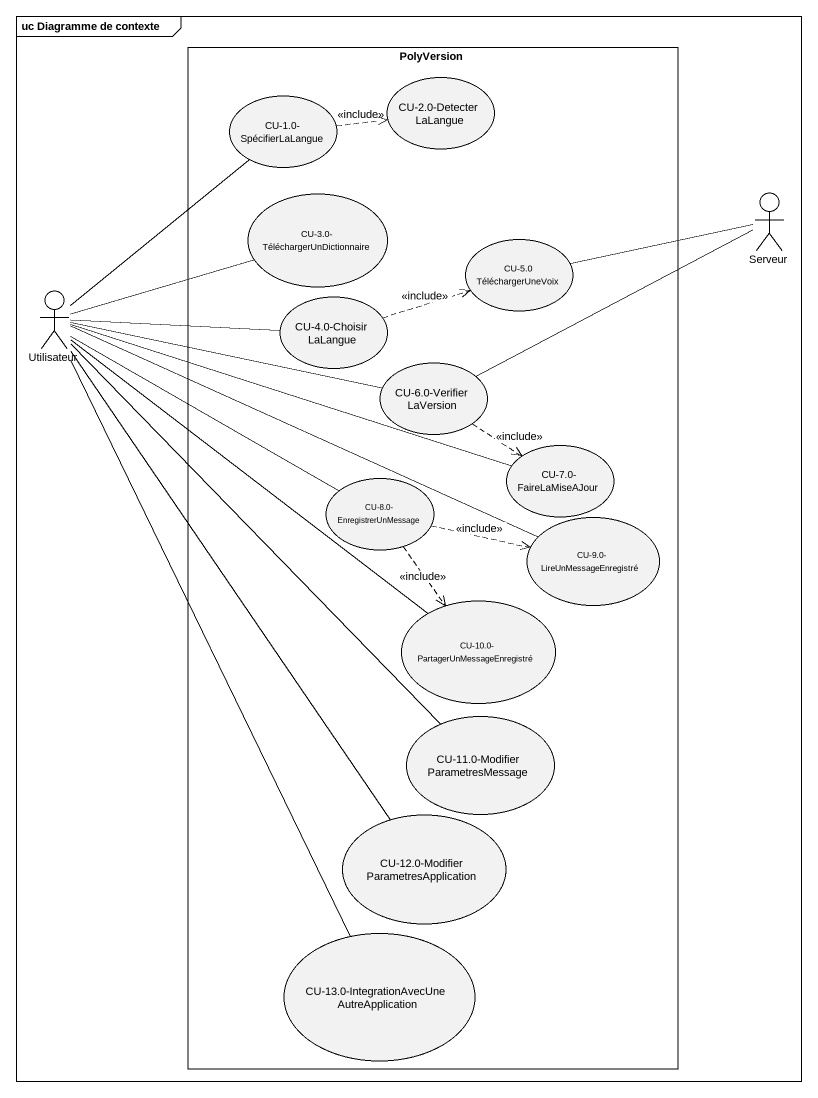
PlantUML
@startuml
mainframe uc Diagramme de contexte
rectangle PolyVersion {
  usecase "CU-2.0-DetecterLaLangue" as CU_2_0_DetecterLaLangue
  usecase "CU-1.0- SpécifierLaLangue" as CU_1_0_SpécifierLaLangue
  usecase "CU-3.0- TéléchargerUnDictionnaire" as CU_3_0_TéléchargerUnDictionn
  usecase "CU-5.0 TéléchargerUneVoix" as CU_5_0_TéléchargerUneVoix
  usecase "CU-4.0-ChoisirLaLangue" as CU_4_0_ChoisirLaLangue
  usecase "CU-6.0-VerifierLaVersion" as CU_6_0_VerifierLaVersion
  usecase "CU-7.0- FaireLaMiseAJour" as CU_7_0_FaireLaMiseAJour
  usecase "CU-8.0- EnregistrerUnMessage" as CU_8_0_EnregistrerUnMessage
  usecase "CU-9.0- LireUnMessageEnregistré" as CU_9_0_LireUnMessageEnregist
  usecase "CU-10.0- PartagerUnMessageEnregistré" as CU_10_0_PartagerUnMessageEnr
  usecase "CU-11.0-ModifierParametresMessage" as CU_11_0_ModifierParametresMe
  usecase "CU-12.0-ModifierParametresApplication" as CU_12_0_ModifierParametresAp
  usecase "CU-13.0-IntegrationAvecUneAutreApplication" as CU_13_0_IntegrationAvecUneAu
}
actor Serveur
actor Utilisateur
CU_1_0_SpécifierLaLangue .right.> CU_2_0_DetecterLaLangue : <<include>>
Serveur -left- CU_5_0_TéléchargerUneVoix
Utilisateur -up- CU_1_0_SpécifierLaLangue
Utilisateur -right- CU_3_0_TéléchargerUnDictionn
Utilisateur -right- CU_4_0_ChoisirLaLangue
Utilisateur -right- CU_6_0_VerifierLaVersion
Utilisateur -right- CU_7_0_FaireLaMiseAJour
Utilisateur -right- CU_8_0_EnregistrerUnMessage
Utilisateur -right- CU_9_0_LireUnMessageEnregist
Utilisateur -- CU_10_0_PartagerUnMessageEnr
Utilisateur -- CU_11_0_ModifierParametresMe
Utilisateur -- CU_12_0_ModifierParametresAp
Utilisateur -- CU_13_0_IntegrationAvecUneAu
CU_4_0_ChoisirLaLangue .right.> CU_5_0_TéléchargerUneVoix : <<include>>
CU_6_0_VerifierLaVersion -right- Serveur
CU_6_0_VerifierLaVersion ..> CU_7_0_FaireLaMiseAJour : <<include>>
CU_8_0_EnregistrerUnMessage .right.> CU_9_0_LireUnMessageEnregist : <<include>>
CU_8_0_EnregistrerUnMessage ..> CU_10_0_PartagerUnMessageEnr : <<include>>
@enduml
